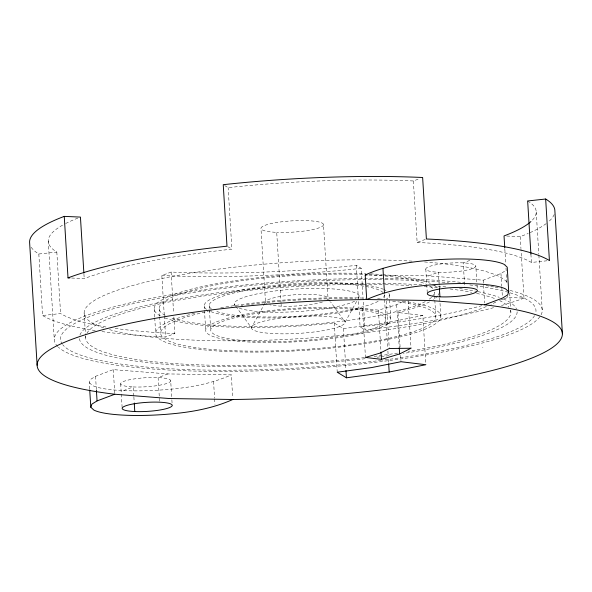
<?xml version="1.0" encoding="UTF-8"?>
<svg xmlns="http://www.w3.org/2000/svg" width="592" height="592" viewBox="0 0 592 592"><rect width="100%" height="100%" fill="white"/><g stroke="black" fill="none" stroke-linecap="round" stroke-linejoin="round"><path stroke-width="0.44" stroke-dasharray="2.96 2.22" d="M89.681 389.018L89.288 382.639L90.369 379.524L95.556 376.312L113.294 369.637L167.862 373.929L231.309 374.884L232.708 397.661M356.636 301.358L345.158 322.107A46.983 8.48 -3.5 0 1 274.969 333.666A46.983 8.48 -3.5 0 1 274.644 318.97A46.983 8.48 -3.5 0 1 345.158 322.107L330.699 302.135M358.404 298.161L359.285 296.57M384.511 275.228L428.652 275.894L483.22 280.186L500.958 273.519L506.145 270.3M210.974 311.681A92.715 16.739 -3.5 0 0 362.459 308.232L378.443 310.164L396.633 304.754L403.951 301.084M164.258 315.003L161.845 275.532L171.103 272.046A244.429 44.126 -3.5 0 0 356.34 265.371L361.246 268.339L365.005 329.84A263.114 47.501 -3.5 0 0 495.312 307.211M224.634 185.533L228.135 187.649A244.429 44.126 -3.5 0 1 413.371 180.974L420.105 178.444M101.979 331.564A263.114 47.501 -3.5 0 0 165.605 337.033L174.862 333.548L173.856 317.023M413.371 180.974L417.138 242.476L425.552 239.309M123.513 390.602L133.267 386.939A25.056 4.521 -3.5 0 0 170.703 380.767L171.813 398.993M167.862 373.929L158.108 377.6L159.611 402.205M428.652 275.894L438.406 272.224A25.056 4.521 -3.5 0 0 475.842 266.06L476.952 284.286M469.752 260.443L463.247 262.892L464.75 287.49M89.288 382.639L92.367 385.459A68.339 12.336 -3.5 0 0 172.546 389.025C192.689 387.079 212.743 383.194 231.309 374.884M482.51 347.304L482.946 347.178M164.828 317.911A142.835 25.782 -3.5 0 0 334.214 323.017L343.412 328.597L386.176 322.825L422.836 315.514L425.848 364.716M31.235 247.256A263.114 47.501 -3.5 0 0 38.828 254.005L56.825 252.051A244.429 44.126 -3.5 0 1 64.861 223.931M38.828 254.005L42.587 315.506L60.584 313.553A244.429 44.126 -3.5 0 0 106.279 327.028M417.138 242.476A244.429 44.126 -3.5 0 1 531.416 262.471L547.615 260.717M368.883 274.999L383.594 275.221M506.73 236.045L520.22 236.645A263.114 47.501 -3.5 0 0 528.234 233.433M71.617 278.033L84.205 278.595A244.429 44.126 -3.5 0 1 231.894 249.151L228.135 187.649M504.125 298.768A244.429 44.126 -3.5 0 0 507.795 297.428L523.987 298.146L521.012 249.498M400.096 347.141L397.979 312.517L422.836 315.514M227.698 246.605L231.894 249.151M356.34 265.371L360.106 326.873L365.005 329.84M330.158 301.395L328.02 298.442L323.506 224.634A31.324 5.654 -3.5 0 0 276.494 222.548A31.324 5.654 -3.5 0 0 276.716 232.345L281.059 303.378M234.217 304.059L235.29 305.539M235.823 306.279L251.356 327.724L265.482 302.186L260.968 228.386M536.226 211.899L538.809 254.197M538.868 255.122L542.242 310.297M530.913 254.212L531.416 262.471M520.22 236.645L520.953 248.581M509.697 293.047L510.533 306.715M510.755 310.356L510.866 312.176M504.821 248.781L505.775 264.38M505.997 268.058L506.167 270.81M506.389 274.481L506.893 282.739M507.677 295.593L507.795 297.428M500.958 273.519L501.742 286.276M501.794 287.187L502.356 296.296M483.22 280.186L484.611 302.971M477.011 285.196L477.344 290.665M439.19 284.981L438.406 272.224A25.056 4.521 -3.5 0 1 438.235 264.387A25.056 4.521 -3.5 0 1 475.842 266.06M439.242 285.892L439.353 287.719M439.715 298.153L440.833 316.372M434.491 294.809L434.328 292.071A137.825 24.879 -3.5 0 1 432.33 296.525M434.55 295.719L434.772 299.36M434.824 300.27L435.83 316.676M425.811 269.057L427.261 292.744M408.125 300.869L411.026 348.244M400.599 355.341L400.984 361.719M396.633 304.754L399.193 346.668M389.299 294.772L390.809 319.369M386.354 301.113L389.255 348.496M386.176 322.825L387.679 347.423M387.901 351.071L388.182 355.622M388.404 359.27L388.626 362.911M384.297 295.068L384.519 298.716M384.578 299.626L385.806 319.673A87.705 15.836 -3.5 0 1 254.789 341.251A87.705 15.836 -3.5 0 1 254.175 313.819A87.705 15.836 -3.5 0 1 385.806 319.673M378.443 310.164L380.952 351.16M362.459 308.232L365.471 357.435M343.412 328.597L345.92 369.6M334.214 323.017L337.225 372.22M281.119 304.303L281.23 306.145M209.205 305.553L209.427 309.202M209.487 310.112L210.708 330.158M213.564 381.559L214.57 397.957M214.622 398.867L214.963 404.336M204.203 305.857L204.425 309.498M204.484 310.415L205.705 330.454M171.103 272.046L173.626 313.353M171.872 399.903L172.205 405.372M164.31 315.921L165.605 337.033M159.181 308.55L159.625 315.839M159.685 316.757L160.684 333.155M154.179 308.854L154.682 317.053M154.734 317.963L155.681 333.451M133.829 396.048L133.267 386.939A25.056 4.521 -3.5 0 1 133.089 379.102A25.056 4.521 -3.5 0 1 170.703 380.767M133.881 396.958L134.214 402.427M120.672 383.764L122.181 408.369M113.294 369.637L114.744 393.332M95.556 376.312L96.333 389.062M83.923 274.007L84.205 278.595M84.138 313.05L85.477 334.917M85.537 335.827L85.648 337.647M56.825 252.051L60.584 313.553M48.255 241.122L54.272 339.527M392.659 301.195A137.825 24.879 -3.5 0 1 395.182 336.87A137.825 24.879 -3.5 0 1 197.491 347.844A137.825 24.879 -3.5 0 1 207.947 311.451M208.806 311.274A137.825 24.879 -3.5 0 1 211.403 310.726M241.062 305.627A137.825 24.879 -3.5 0 1 242.846 305.376M246.45 304.887A137.825 24.879 -3.5 0 1 355.918 298.871M402.789 301.165A142.835 25.782 -3.5 0 1 399.482 337.114L370.044 342.983L335.716 347.622A142.835 25.782 -3.5 0 1 175.432 345.299A142.835 25.782 -3.5 0 1 196.033 312.953M220.72 307.825A142.835 25.782 -3.5 0 1 365.634 298.161M377.659 298.76A142.835 25.782 -3.5 0 1 380.464 298.945M211.366 308.861A87.705 15.836 -3.5 0 1 298.294 284.36A87.705 15.836 -3.5 0 1 381.411 299.345M378.162 301.328A87.705 15.836 -3.5 0 1 296.059 316.217A87.705 15.836 -3.5 0 1 214.844 310.756M431.59 297.28A137.825 24.879 -3.5 0 1 428.645 299.596M425.241 301.617A137.825 24.879 -3.5 0 1 299.441 325.075A137.825 24.879 -3.5 0 1 170.281 317.608M165.175 315.381A137.825 24.879 -3.5 0 1 210.523 285.995A137.825 24.879 -3.5 0 1 364.191 274.599M369.023 274.829A137.825 24.879 -3.5 0 1 384.178 275.894M385.074 275.976A137.825 24.879 -3.5 0 1 426.329 284.271M430.48 286.55A137.825 24.879 -3.5 0 1 434.062 290.65M388.914 293.336A92.715 16.739 -3.5 0 1 386.243 299.293M206.482 309.357A92.715 16.739 -3.5 0 1 270.137 285.825A92.715 16.739 -3.5 0 1 383.342 289.273M384.097 289.599A92.715 16.739 -3.5 0 1 386.051 290.628M439.294 292.448A142.835 25.782 -3.5 0 1 438.184 295.216M437.658 295.919A142.835 25.782 -3.5 0 1 433.514 299.522M429.474 301.898A142.835 25.782 -3.5 0 1 397.979 312.517M160.395 315.928A142.835 25.782 -3.5 0 1 207.03 285.544A142.835 25.782 -3.5 0 1 365.841 273.63M370.437 273.837A142.835 25.782 -3.5 0 1 381.722 274.54M382.632 274.614A142.835 25.782 -3.5 0 1 430.288 283.361M434.321 285.388A142.835 25.782 -3.5 0 1 437.74 288.119M323.506 224.634A31.324 5.654 -3.5 0 1 276.716 232.345M495.867 302.038A213.002 38.45 -3.5 0 1 490.975 304.495M486.365 306.523A213.002 38.45 -3.5 0 1 298.516 338.728A213.002 38.45 -3.5 0 1 108.765 329.426M103.815 327.909A213.002 38.45 -3.5 0 1 157.746 279.387A213.002 38.45 -3.5 0 1 413.135 261.19M424.568 261.967A213.002 38.45 -3.5 0 1 506.856 281.984M510.489 310.053A213.002 38.45 -3.5 0 1 408.214 351.374M397.543 353.098A213.002 38.45 -3.5 0 1 373.922 356.436M364.531 357.59A213.002 38.45 -3.5 0 1 85.759 336.212M86.883 333.266A213.002 38.45 -3.5 0 1 384.341 284.597M385.251 284.619A213.002 38.45 -3.5 0 1 411.714 285.625M424.198 286.432A213.002 38.45 -3.5 0 1 440.441 287.86M450.031 288.963A213.002 38.45 -3.5 0 1 471.669 292.367M476.612 293.395A213.002 38.45 -3.5 0 1 495.63 298.916M499.507 300.581A213.002 38.45 -3.5 0 1 508.935 307.27M517.119 311.806A219.262 39.583 -3.5 0 1 403.337 353.483M389.203 355.6A219.262 39.583 -3.5 0 1 380.996 356.732M380.079 356.85A219.262 39.583 -3.5 0 1 375.454 357.45M365.175 358.708A219.262 39.583 -3.5 0 1 79.395 338.025M79.935 335.035A219.262 39.583 -3.5 0 1 366.3 283.198M367.24 283.198A219.262 39.583 -3.5 0 1 422.392 284.915M432.619 285.662A219.262 39.583 -3.5 0 1 447.471 287.076M459.473 288.556A219.262 39.583 -3.5 0 1 477.056 291.464M477.907 291.634A219.262 39.583 -3.5 0 1 499.256 297.332M503.378 298.945A219.262 39.583 -3.5 0 1 516.446 308.891M510.015 292.811A238.162 42.994 -3.5 0 1 535.753 312.791M534.546 315.677A238.162 42.994 -3.5 0 1 382.284 360.232M381.352 360.35A238.162 42.994 -3.5 0 1 62.974 345.003M62.412 344.285A238.162 42.994 -3.5 0 1 384.186 279.668M385.111 279.683A238.162 42.994 -3.5 0 1 448.581 282.65M469.796 284.944A238.162 42.994 -3.5 0 1 508.994 292.515M510.149 290.465A244.429 44.126 -3.5 0 1 382.262 361.446A244.429 44.126 -3.5 0 1 58.401 347.208M57.698 346.535A244.429 44.126 -3.5 0 1 143.064 299.989A244.429 44.126 -3.5 0 1 384.171 278.455M385.111 278.469A244.429 44.126 -3.5 0 1 464.261 282.695M486.084 285.588A244.429 44.126 -3.5 0 1 489.843 286.21M490.761 286.365A244.429 44.126 -3.5 0 1 494.379 287.016M495.26 287.179A244.429 44.126 -3.5 0 1 499.567 288.03M523.987 298.146A263.114 47.501 -3.5 0 1 500.943 305.65M95.216 330.565A263.114 47.501 -3.5 0 1 42.587 315.506M554.186 214.467A263.114 47.501 -3.5 0 1 548.133 222.089M546.201 223.613A263.114 47.501 -3.5 0 1 529.167 233.026M361.246 268.339A263.114 47.501 -3.5 0 1 161.845 275.532M527.657 200.969A244.429 44.126 -3.5 0 1 530.92 221.556M65.645 223.524A244.429 44.126 -3.5 0 1 79.409 217.486M503.37 299.034A244.429 44.126 -3.5 0 1 498.649 300.64M481.94 305.635A244.429 44.126 -3.5 0 1 360.106 326.873M174.862 333.548A244.429 44.126 -3.5 0 1 114.004 328.22M266.585 303.585A31.324 5.654 -3.5 0 1 296.629 294.653A31.324 5.654 -3.5 0 1 326.984 299.966M322.44 302.024A31.324 5.654 -3.5 0 1 269.737 304.762M235.475 306.197A62.648 11.307 -3.5 0 1 294.446 289.125A62.648 11.307 -3.5 0 1 358.782 298.079M354.623 301.18A62.648 11.307 -3.5 0 1 295.978 311.688A62.648 11.307 -3.5 0 1 238.31 307.803M387.753 323.891L378.591 328.486L363.962 332.837A92.715 16.739 -3.5 0 1 214.541 337.018A92.715 16.739 -3.5 0 1 289.814 308.713A92.715 16.739 -3.5 0 1 387.753 323.891"/><path stroke-width="0.89" d="M232.819 399.489C214.245 407.792 194.191 411.684 174.048 413.623A68.339 12.336 -3.5 0 1 93.869 410.064L90.791 407.237L91.878 404.129L97.058 400.91L114.804 394.242L169.364 398.534L232.819 399.489A263.114 47.501 -3.5 0 0 527.746 359.647A263.114 47.501 -3.5 0 0 484.722 304.791L430.155 300.499L366.707 299.545A263.114 47.501 -3.5 0 0 71.78 339.379A263.114 47.501 -3.5 0 0 114.804 394.242M508.728 291.789L505.649 288.97A68.339 12.336 -3.5 0 0 425.478 285.403C405.328 287.349 385.274 291.234 366.707 299.545L365.205 274.94C383.771 266.637 403.825 262.744 423.968 260.806A68.339 12.336 -3.5 0 1 504.147 264.365L507.226 267.192L508.728 291.789L507.647 294.905L502.467 298.116L484.722 304.791M399.637 353.957L411.026 348.244L389.255 348.496L380.101 353.084L365.471 357.435L381.455 359.359L399.637 353.957L399.252 347.578M389.181 372.02L425.848 364.716L400.984 361.719L371.554 367.588L337.225 372.22L346.424 377.8L389.181 372.02L388.678 363.821M562.4 333.784L554.874 210.782A263.114 47.501 -3.5 0 0 545.654 199.016L527.657 200.969L530.913 254.212M365.205 274.94L367.04 274.969M37.126 365.249L29.6 242.239A263.114 47.501 -3.5 0 1 64.254 216.376L80.445 217.094L83.872 273.09M64.254 216.376L68.013 277.877L69.812 277.959M545.654 199.016L549.413 260.517A263.114 47.501 -3.5 0 0 426.395 238.99L422.636 177.489A263.114 47.501 -3.5 0 0 223.236 184.682L226.995 246.183A263.114 47.501 -3.5 0 0 68.013 277.877M504.761 247.863L504.029 235.927A244.429 44.126 -3.5 0 0 530.92 221.556M439.412 288.63L439.915 296.829A25.056 4.521 -3.5 0 0 477.344 290.665A25.056 4.521 -3.5 0 0 439.738 288.992A25.056 4.521 -3.5 0 0 439.915 296.829M382.95 268.272L384.452 292.87M381.004 352.07L381.455 359.359M345.98 370.511L346.424 377.8M134.273 403.337L134.776 411.536A25.056 4.521 -3.5 0 0 172.205 405.372A25.056 4.521 -3.5 0 0 134.599 403.7A25.056 4.521 -3.5 0 0 134.776 411.536M96.385 389.98L97.058 400.91M89.732 389.928L90.791 407.237"/></g></svg>
